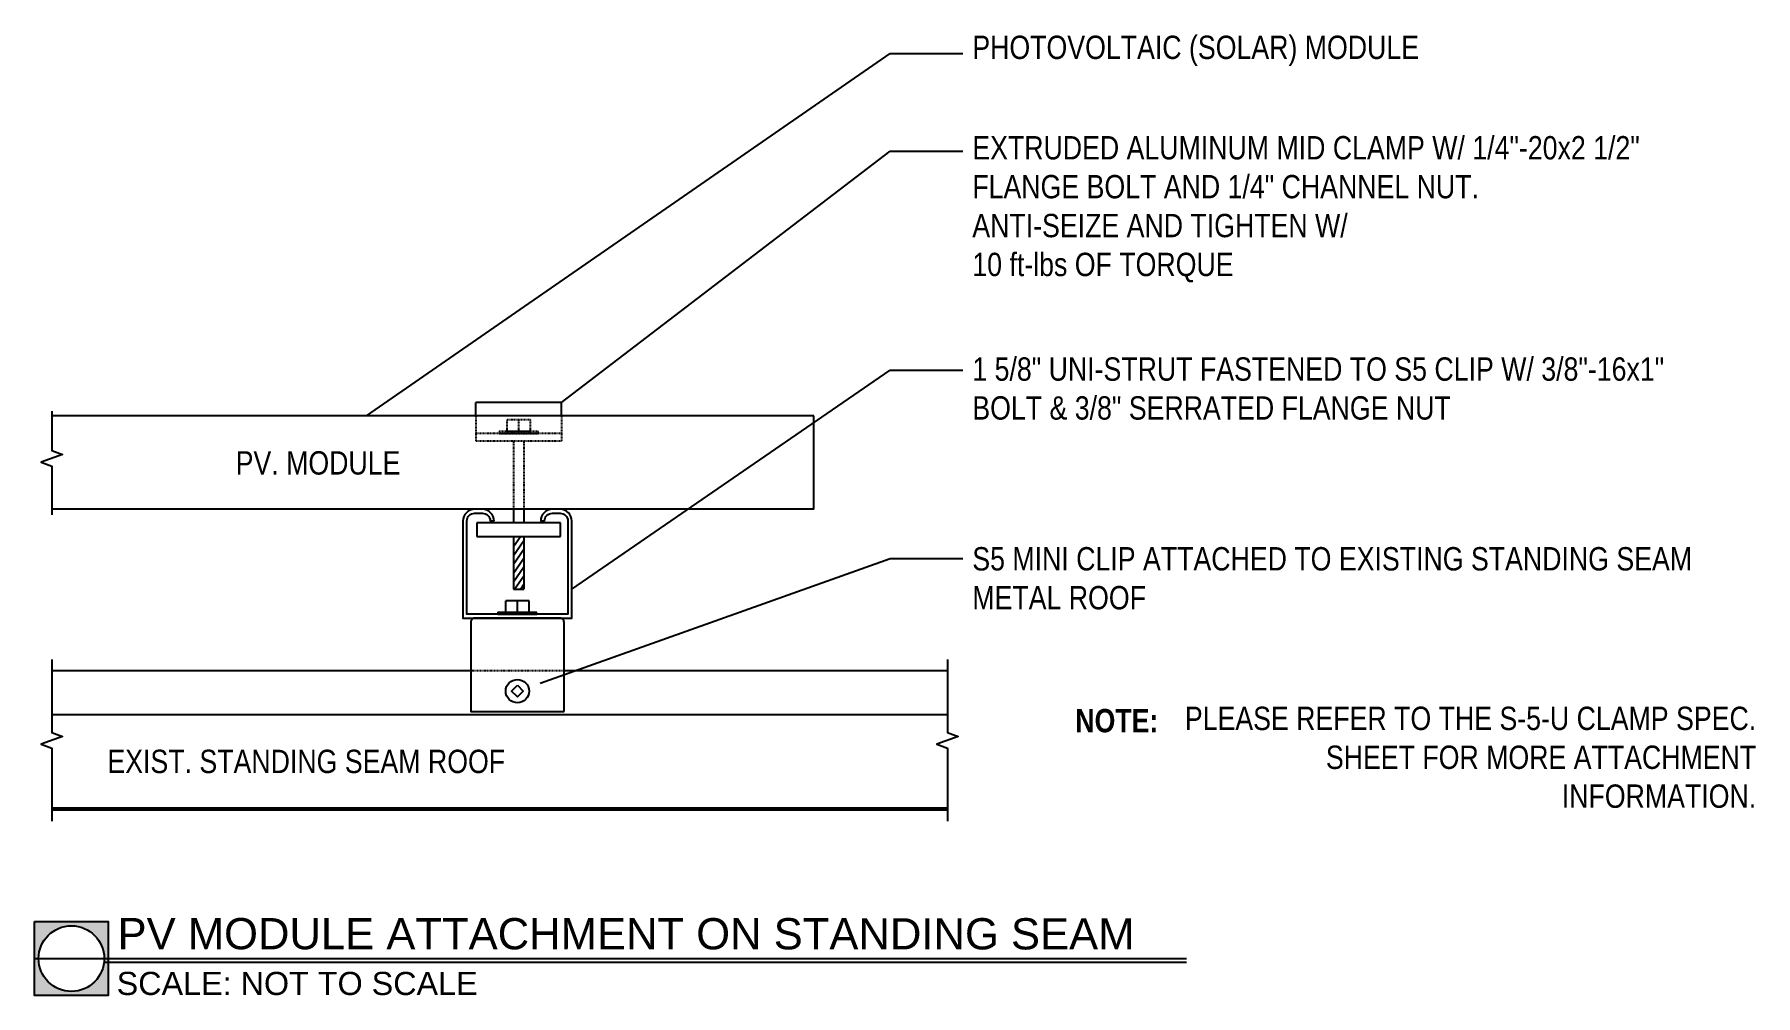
# Model space of a CAD drawing. Header units: feet. Extents: x 4357 to 4631, y 17787 to 17940.
import ezdxf

# ---------------------------------------------------------------- set-up
doc = ezdxf.new("R2010")
doc.units = ezdxf.units.FT
doc.header["$MEASUREMENT"] = 0
doc.linetypes.add('DASHED2', pattern=[0.375, 0.25, -0.125])
doc.layers.add('Z - TITLEBLOCK TXT', color=7, linetype='Continuous')
doc.styles.add('3INCH', font='technic_.ttf', dxfattribs={"height": 0.375})
doc.styles.add('TITLE BBLOCK TEXT', font='ARIALUNI.TTF')
doc.dimstyles.new('3INCH', dxfattribs={"dimscale": 0, "dimtxt": 0.375, "dimasz": 0.375, "dimexe": 0.375, "dimexo": 0.0625, "dimgap": 0.125, "dimtad": 1, "dimdec": 4, "dimzin": 0, "dimdsep": 46, "dimlunit": 4, "dimtxsty": '3INCH', "dimcen": 0.375, "dimclrd": 1, "dimclre": 1, "dimclrt": 7, "dimadec": 0, "dimazin": 0, "dimtfac": 1, "dimtdec": 4, "dimtofl": 0, "dimtmove": 1, "dimatfit": 3, "dimfxl": 1, "dimfrac": 2, "dimtolj": 1, "dimtzin": 0, "dimarcsym": 1})

msp = doc.modelspace()

# ---------------------------------------------------------------- hatches: boundary and pattern name
h = msp.add_hatch()
h.set_pattern_fill('ANSI31', color=4, scale=6.447298, angle=10.0159)
h.set_pattern_definition([(55.0158708, (-223104.3363, -305433.7059), (-0.6602926608, 0.462069378), [])])
h.paths.add_polyline_path([(4433.12, 17851.53), (4434.79, 17851.53), (4434.79, 17859.91), (4433.12, 17859.91)])
h = msp.add_hatch(color=6)
h.dxf.hatch_style = 1
h.paths.add_polyline_path([(4368.5, 17798.51), (4356.71, 17798.51), (4356.71, 17786.72), (4368.5, 17786.72)])
h.paths.add_polyline_path([(4367.84, 17792.61, -1), (4357.37, 17792.61, -1)], flags=16)

# ---------------------------------------------------------------- linework, layer by layer
at = {"color": 3}
for p, q in [((4481.05, 17879.12), (4359.49, 17879.12)), ((4481.05, 17864.24), (4481.05, 17879.12)), ((4481.05, 17864.24), (4359.49, 17864.24)), ((4502.37, 17831.45), (4359.49, 17831.45)), ((4502.37, 17816.3), (4359.49, 17816.3))]:
    msp.add_line(p, q, dxfattribs=at)
at = {"color": 1}
for p, q in [((4440.77, 17881.29), (4427.14, 17881.29)), ((4427.14, 17879.12), (4427.14, 17881.29)), ((4440.77, 17879.12), (4440.77, 17881.29)), ((4433.12, 17864.24), (4433.12, 17862.08)), ((4434.79, 17864.24), (4434.79, 17862.08)), ((4440.62, 17862.08), (4427.29, 17862.08)), ((4427.29, 17862.08), (4427.29, 17859.91)), ((4427.29, 17859.91), (4440.62, 17859.91)), ((4433.12, 17859.91), (4433.12, 17851.53)), ((4434.79, 17859.91), (4434.79, 17851.53)), ((4440.62, 17859.91), (4440.62, 17862.08)), ((4493.22, 17856.37), (4504.81, 17856.37)), ((4433.12, 17851.53), (4434.79, 17851.53)), ((4431.89, 17847.81), (4431.89, 17849.67)), ((4435.61, 17849.67), (4431.89, 17849.67)), ((4433.75, 17847.81), (4433.75, 17849.67)), ((4435.61, 17847.81), (4435.61, 17849.67)), ((4426.31, 17838.49), (4359.49, 17838.49)), ((4502.37, 17838.49), (4441.19, 17838.49))]:
    msp.add_line(p, q, dxfattribs=at)
at = {"color": 4, "linetype": 'DASHED2', "ltscale": 0.5}
for p, q in [((4427.14, 17879.12), (4427.14, 17875.09)), ((4440.77, 17879.12), (4440.77, 17875.09)), ((4440.77, 17876.33), (4427.14, 17876.33)), ((4432.1, 17876.64), (4432.1, 17878.5)), ((4435.82, 17878.5), (4432.1, 17878.5)), ((4435.82, 17876.64), (4432.1, 17876.64)), ((4433.96, 17876.64), (4433.96, 17878.5)), ((4435.82, 17876.64), (4435.82, 17878.5)), ((4440.77, 17875.09), (4427.14, 17875.09)), ((4433.12, 17875.09), (4433.12, 17864.24)), ((4434.79, 17875.09), (4434.79, 17864.24)), ((4441.19, 17838.49), (4426.31, 17838.49))]:
    msp.add_line(p, q, dxfattribs=at)
for p, q in [((4435.61, 17847.81), (4431.89, 17847.81)), ((4435.61, 17846.88), (4431.89, 17846.88))]:
    msp.add_line(p, q)
at = {"color": 9}
msp.add_line((4502.37, 17816.61), (4359.49, 17816.61), dxfattribs=at)
at = {"color": 6}
msp.add_line((4356.71, 17792.61), (4540.51, 17792.61), dxfattribs=at)
at = {"color": 3, "flags": 128}
for points in [[(4359.49, 17879.91), (4359.49, 17873.59), (4361.19, 17872.97), (4357.79, 17871.73), (4359.49, 17871.11), (4359.49, 17863.38)], [(4359.49, 17840.28), (4359.49, 17828.63), (4361.19, 17828.01), (4357.79, 17826.77), (4359.49, 17826.15), (4359.49, 17814.51)], [(4502.37, 17840.28), (4502.37, 17828.63), (4504.07, 17828.01), (4500.66, 17826.77), (4502.37, 17826.15), (4502.37, 17814.51)]]:
    msp.add_lwpolyline(points, dxfattribs=at)
at = {"color": 4, "linetype": 'DASHED2', "ltscale": 0.5}
msp.add_lwpolyline([(4437.06, 17876.64), (4430.86, 17876.64), (4430.86, 17876.33), (4437.06, 17876.33)], close=True, dxfattribs=at)
at = {"color": 3, "flags": 128}
msp.add_lwpolyline([(4430.03, 17862.38, 0.414214), (4428.17, 17864.24), (4426.93, 17864.24, 0.414214), (4425.07, 17862.38), (4425.07, 17846.88), (4442.43, 17846.88), (4442.43, 17862.38, 0.414214), (4440.57, 17864.24), (4439.33, 17864.24, 0.414214), (4437.47, 17862.38), (4438.09, 17862.38), (4438.09, 17862.38, -0.414214), (4439.33, 17863.62), (4440.57, 17863.62, -0.414214), (4441.81, 17862.38), (4441.81, 17847.5), (4425.69, 17847.5), (4425.69, 17862.38, -0.414214), (4426.93, 17863.62), (4428.17, 17863.62, -0.414214), (4429.41, 17862.38), (4429.41, 17862.38)], format="xyb", close=True, dxfattribs=at)
at = {"flags": 128}
msp.add_lwpolyline([(4441.19, 17832.01), (4441.19, 17846.26, 0.414214), (4440.57, 17846.88), (4426.93, 17846.88, 0.414214), (4426.31, 17846.26), (4426.31, 17832.01), (4441.19, 17832.01)], format="xyb", dxfattribs=at)
at = {"color": 1}
msp.add_lwpolyline([(4436.85, 17847.81), (4430.65, 17847.81), (4430.65, 17847.5), (4436.85, 17847.5)], close=True, dxfattribs=at)
at = {"color": 1, "flags": 128}
msp.add_lwpolyline([(4433.75, 17836.18), (4434.68, 17835.25), (4433.75, 17834.32), (4432.82, 17835.25), (4433.75, 17836.18)], dxfattribs=at)
at = {"color": 6}
msp.add_lwpolyline([(4356.71, 17798.51), (4368.5, 17798.51), (4368.5, 17786.72), (4356.71, 17786.72)], close=True, dxfattribs=at)
at = {"color": 1}
msp.add_circle((4433.75, 17835.25), 1.86, dxfattribs=at)
at = {"color": 6}
msp.add_circle((4362.61, 17792.61), 5.23, dxfattribs=at)
at = {"layer": 'Z - TITLEBLOCK TXT', "color": 251, "linetype": 'Continuous'}
msp.add_line((4367.84, 17792.02), (4540.51, 17792.02), dxfattribs=at)

# ---------------------------------------------------------------- texts
at = {"char_height": 3.7196, "style": '3INCH'}
for s, width, insert, attachment_point in [('PHOTOVOLTAIC (SOLAR) MODULE ', 120.6325, (4506.32, 17939.75), 1), ('EXTRUDED ALUMINUM MID CLAMP W/ 1/4"-20x2 1/2" FLANGE BOLT AND 1/4" CHANNEL NUT.\\PANTI-SEIZE AND TIGHTEN W/ \\P10 ft-lbs OF TORQUE ', 120.302, (4506.32, 17923.74), 1), ('1 5/8" UNI-STRUT FASTENED TO S5 CLIP W/ 3/8"-16x1" BOLT & 3/8" SERRATED FLANGE NUT\\P  ', 119.9715, (4506.32, 17888.46), 1), ('PV. MODULE ', 56.7742, (4388.81, 17873.5), 1), ('S5 MINI CLIP ATTACHED TO EXISTING STANDING SEAM METAL ROOF\\P\\P  ', 118.3188, (4506.32, 17858.21), 1), ('PLEASE REFER TO THE S-5-U CLAMP SPEC. SHEET FOR MORE ATTACHMENT INFORMATION.', 91.9882, (4631.36, 17832.77), 3), ('EXIST. STANDING SEAM ROOF ', 97.7836, (4368.35, 17825.91), 1)]:
    msp.add_mtext_dynamic_manual_height_columns(s, width=width, gutter_width=1.88, heights=[0], dxfattribs=dict(at, insert=insert, attachment_point=attachment_point))
at = {"color": 3, "insert": (4536, 17832.41), "char_height": 3.7196, "attachment_point": 3, "style": '3INCH'}
msp.add_mtext_dynamic_manual_height_columns('{\\fTechnic|b1|i0|c2|p2;NOTE:}', width=14.7772, gutter_width=1.88, heights=[0], dxfattribs=at)
at = {"layer": 'Z - TITLEBLOCK TXT', "color": 7, "attachment_point": 1, "rotation": 359.9886, "style": 'TITLE BBLOCK TEXT'}
for s, insert, char_height, width in [('PV MODULE ATTACHMENT ON STANDING SEAM', (4369.97, 17799.08), 4.9766, 204.3044), ('SCALE: NOT TO SCALE', (4369.83, 17790.5), 3.6907, 80.1638)]:
    msp.add_mtext(s, dxfattribs=dict(at, insert=insert, char_height=char_height, width=width))

# ---------------------------------------------------------------- leaders
for points in [[(4409.67, 17879.12), (4493.22, 17936.91), (4504.81, 17936.91)], [(4440.77, 17881.29), (4493.22, 17921.33), (4504.81, 17921.33)], [(4442.43, 17851.53), (4493.22, 17886.42), (4504.81, 17886.42)], [(4437.39, 17836.53), (4493.22, 17856.37)]]:
    msp.add_leader(points, dimstyle='3INCH', override={"dimscale": 1, "dimtad": 0})

doc.saveas('drawing.dxf')
